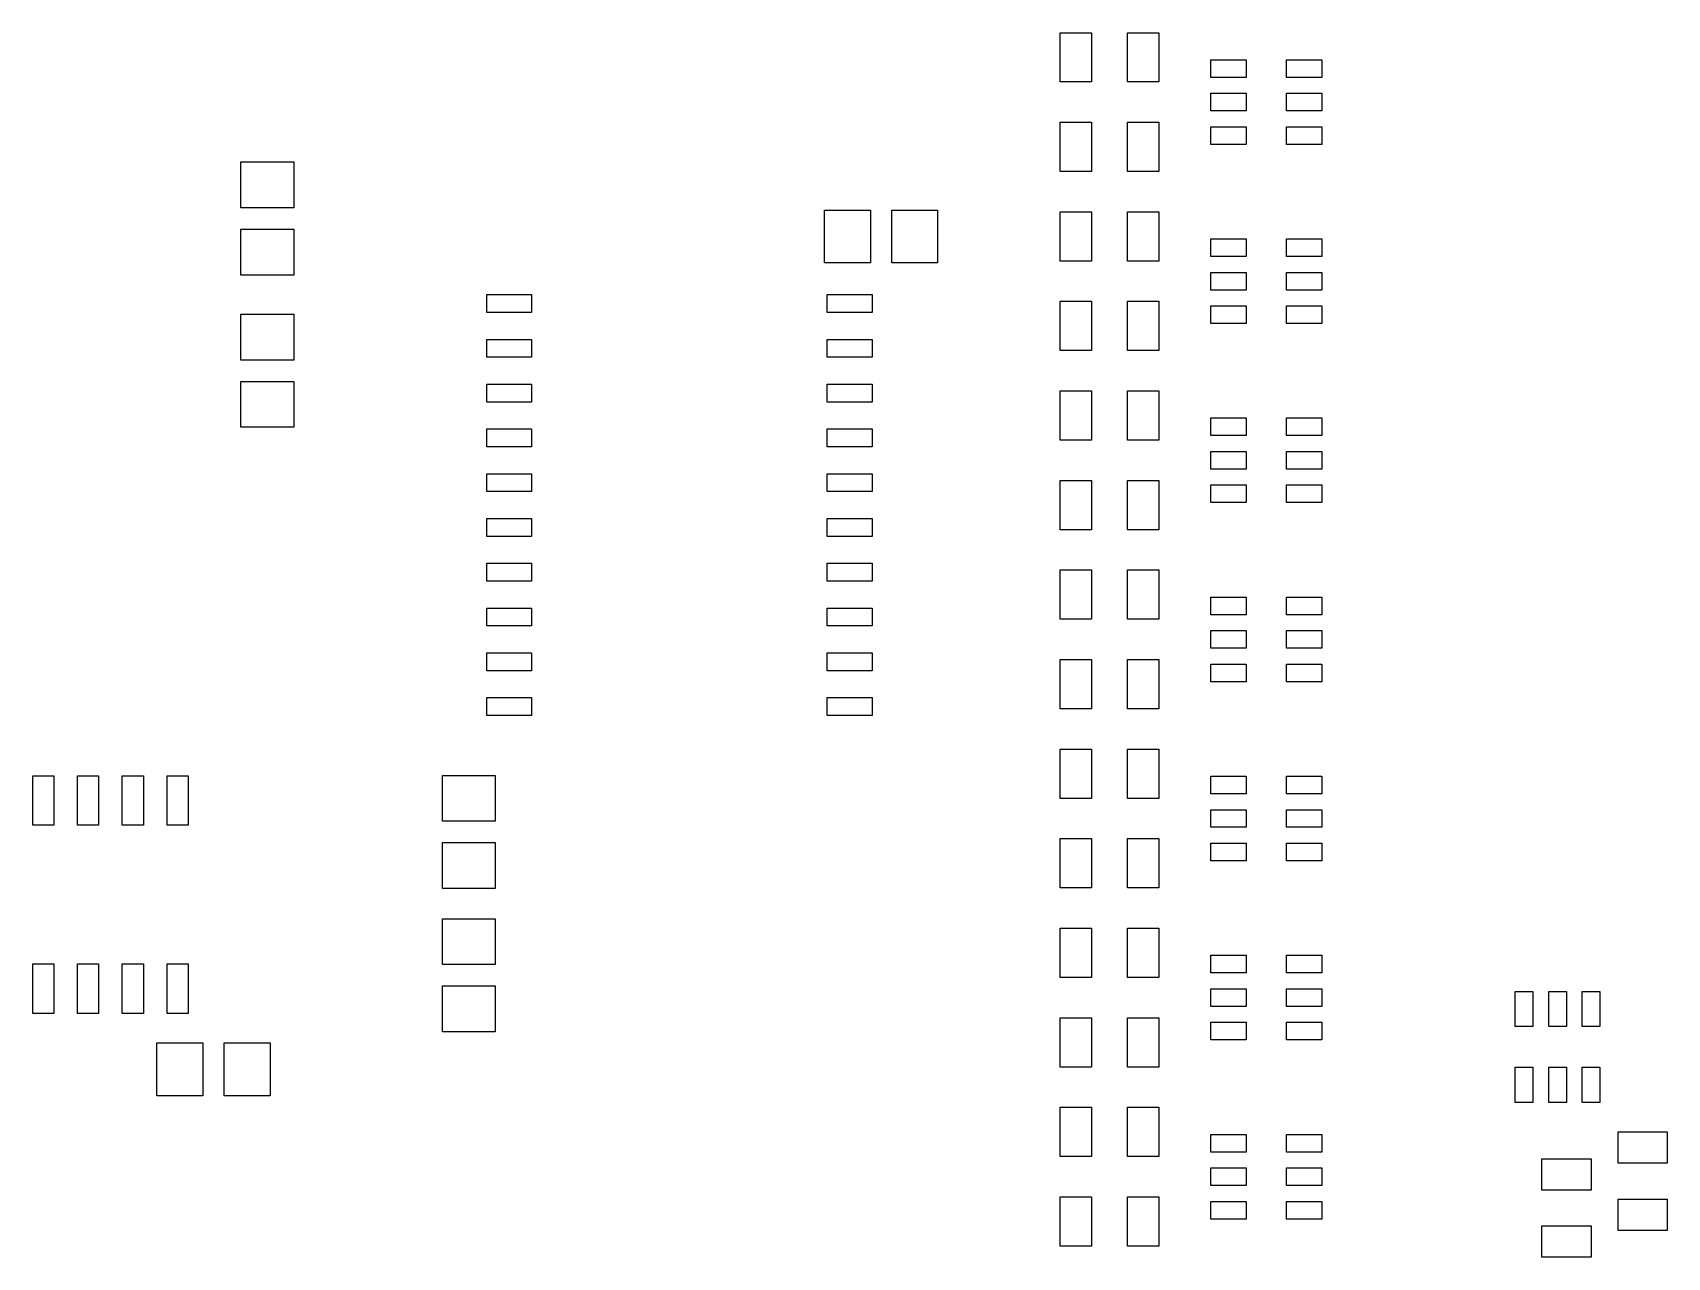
# Model space of a CAD drawing. Extents: x 102.4 to 148.8, y -148.2 to -113.5.
import ezdxf

# ---------------------------------------------------------------- set-up
doc = ezdxf.new("R2010")
doc.units = 0
doc.header["$MEASUREMENT"] = 0
doc.layers.add('BLACK', color=7, linetype='CONTINUOUS')

msp = doc.modelspace()

# ---------------------------------------------------------------- linework, layer by layer
at = {"layer": 'Black'}
for p, q in [((131.572, -114.871), (131.572, -113.474)), ((131.572, -113.474), (132.461, -113.474)), ((132.461, -113.474), (132.461, -114.871)), ((133.477, -114.871), (133.477, -113.474)), ((133.477, -113.474), (134.366, -113.474)), ((134.366, -113.474), (134.366, -114.871)), ((135.839, -114.743), (135.839, -114.243)), ((135.839, -114.243), (136.839, -114.243)), ((136.839, -114.243), (136.839, -114.743)), ((137.989, -114.743), (137.989, -114.243)), ((137.989, -114.243), (138.989, -114.243)), ((138.989, -114.243), (138.989, -114.743)), ((132.461, -114.871), (131.572, -114.871)), ((134.366, -114.871), (133.477, -114.871)), ((136.839, -114.743), (135.839, -114.743)), ((138.989, -114.743), (137.989, -114.743)), ((135.839, -115.693), (135.839, -115.193)), ((135.839, -115.193), (136.839, -115.193)), ((136.839, -115.193), (136.839, -115.693)), ((137.989, -115.693), (137.989, -115.193)), ((137.989, -115.193), (138.989, -115.193)), ((138.989, -115.193), (138.989, -115.693)), ((136.839, -115.693), (135.839, -115.693)), ((138.989, -115.693), (137.989, -115.693)), ((131.572, -117.411), (131.572, -116.014)), ((131.572, -116.014), (132.461, -116.014)), ((132.461, -116.014), (132.461, -117.411)), ((133.477, -117.411), (133.477, -116.014)), ((133.477, -116.014), (134.366, -116.014)), ((134.366, -116.014), (134.366, -117.411)), ((135.839, -116.643), (135.839, -116.143)), ((135.839, -116.143), (136.839, -116.143)), ((136.839, -116.143), (136.839, -116.643)), ((137.989, -116.643), (137.989, -116.143)), ((137.989, -116.143), (138.989, -116.143)), ((138.989, -116.143), (138.989, -116.643)), ((136.839, -116.643), (135.839, -116.643)), ((138.989, -116.643), (137.989, -116.643)), ((108.344, -118.443), (108.344, -117.142)), ((108.344, -117.142), (109.842, -117.142)), ((109.842, -117.142), (109.842, -118.443)), ((132.461, -117.411), (131.572, -117.411)), ((134.366, -117.411), (133.477, -117.411)), ((109.842, -118.443), (108.344, -118.443)), ((124.889, -120.002), (124.889, -118.504)), ((124.889, -118.504), (126.19, -118.504)), ((126.19, -118.504), (126.19, -120.002)), ((126.794, -120.002), (126.794, -118.504)), ((126.794, -118.504), (128.095, -118.504)), ((128.095, -118.504), (128.095, -120.002)), ((131.572, -119.951), (131.572, -118.554)), ((131.572, -118.554), (132.461, -118.554)), ((132.461, -118.554), (132.461, -119.951)), ((133.477, -119.951), (133.477, -118.554)), ((133.477, -118.554), (134.366, -118.554)), ((134.366, -118.554), (134.366, -119.951)), ((108.344, -120.348), (108.344, -119.047)), ((108.344, -119.047), (109.842, -119.047)), ((109.842, -119.047), (109.842, -120.348)), ((135.839, -119.823), (135.839, -119.323)), ((135.839, -119.323), (136.839, -119.323)), ((136.839, -119.323), (136.839, -119.823)), ((137.989, -119.823), (137.989, -119.323)), ((137.989, -119.323), (138.989, -119.323)), ((138.989, -119.323), (138.989, -119.823)), ((126.19, -120.002), (124.889, -120.002)), ((128.095, -120.002), (126.794, -120.002)), ((132.461, -119.951), (131.572, -119.951)), ((134.366, -119.951), (133.477, -119.951)), ((136.839, -119.823), (135.839, -119.823)), ((138.989, -119.823), (137.989, -119.823)), ((109.842, -120.348), (108.344, -120.348)), ((135.839, -120.773), (135.839, -120.273)), ((135.839, -120.273), (136.839, -120.273)), ((136.839, -120.273), (136.839, -120.773)), ((137.989, -120.773), (137.989, -120.273)), ((137.989, -120.273), (138.989, -120.273)), ((138.989, -120.273), (138.989, -120.773)), ((115.316, -121.412), (115.316, -120.904)), ((115.316, -120.904), (116.586, -120.904)), ((116.586, -120.904), (116.586, -121.412)), ((124.968, -121.412), (124.968, -120.904)), ((124.968, -120.904), (126.238, -120.904)), ((126.238, -120.904), (126.238, -121.412)), ((136.839, -120.773), (135.839, -120.773)), ((138.989, -120.773), (137.989, -120.773)), ((131.572, -122.491), (131.572, -121.094)), ((131.572, -121.094), (132.461, -121.094)), ((132.461, -121.094), (132.461, -122.491)), ((133.477, -122.491), (133.477, -121.094)), ((133.477, -121.094), (134.366, -121.094)), ((134.366, -121.094), (134.366, -122.491)), ((135.839, -121.723), (135.839, -121.223)), ((135.839, -121.223), (136.839, -121.223)), ((136.839, -121.223), (136.839, -121.723)), ((137.989, -121.723), (137.989, -121.223)), ((137.989, -121.223), (138.989, -121.223)), ((138.989, -121.223), (138.989, -121.723)), ((108.344, -122.761), (108.344, -121.46)), ((108.344, -121.46), (109.842, -121.46)), ((109.842, -121.46), (109.842, -122.761)), ((116.586, -121.412), (115.316, -121.412)), ((126.238, -121.412), (124.968, -121.412)), ((136.839, -121.723), (135.839, -121.723)), ((138.989, -121.723), (137.989, -121.723)), ((115.316, -122.682), (115.316, -122.174)), ((115.316, -122.174), (116.586, -122.174)), ((116.586, -122.174), (116.586, -122.682)), ((124.968, -122.682), (124.968, -122.174)), ((124.968, -122.174), (126.238, -122.174)), ((126.238, -122.174), (126.238, -122.682)), ((109.842, -122.761), (108.344, -122.761)), ((116.586, -122.682), (115.316, -122.682)), ((126.238, -122.682), (124.968, -122.682)), ((132.461, -122.491), (131.572, -122.491)), ((134.366, -122.491), (133.477, -122.491)), ((108.344, -124.666), (108.344, -123.365)), ((108.344, -123.365), (109.842, -123.365)), ((109.842, -123.365), (109.842, -124.666)), ((115.316, -123.952), (115.316, -123.444)), ((115.316, -123.444), (116.586, -123.444)), ((116.586, -123.444), (116.586, -123.952)), ((124.968, -123.952), (124.968, -123.444)), ((124.968, -123.444), (126.238, -123.444)), ((126.238, -123.444), (126.238, -123.952)), ((131.572, -125.031), (131.572, -123.634)), ((131.572, -123.634), (132.461, -123.634)), ((132.461, -123.634), (132.461, -125.031)), ((133.477, -125.031), (133.477, -123.634)), ((133.477, -123.634), (134.366, -123.634)), ((134.366, -123.634), (134.366, -125.031)), ((116.586, -123.952), (115.316, -123.952)), ((126.238, -123.952), (124.968, -123.952)), ((135.839, -124.903), (135.839, -124.403)), ((135.839, -124.403), (136.839, -124.403)), ((136.839, -124.403), (136.839, -124.903)), ((137.989, -124.903), (137.989, -124.403)), ((137.989, -124.403), (138.989, -124.403)), ((138.989, -124.403), (138.989, -124.903)), ((109.842, -124.666), (108.344, -124.666)), ((115.316, -125.222), (115.316, -124.714)), ((115.316, -124.714), (116.586, -124.714)), ((116.586, -124.714), (116.586, -125.222)), ((124.968, -125.222), (124.968, -124.714)), ((124.968, -124.714), (126.238, -124.714)), ((126.238, -124.714), (126.238, -125.222)), ((132.461, -125.031), (131.572, -125.031)), ((134.366, -125.031), (133.477, -125.031)), ((136.839, -124.903), (135.839, -124.903)), ((138.989, -124.903), (137.989, -124.903)), ((116.586, -125.222), (115.316, -125.222)), ((126.238, -125.222), (124.968, -125.222)), ((135.839, -125.853), (135.839, -125.353)), ((135.839, -125.353), (136.839, -125.353)), ((136.839, -125.353), (136.839, -125.853)), ((137.989, -125.853), (137.989, -125.353)), ((137.989, -125.353), (138.989, -125.353)), ((138.989, -125.353), (138.989, -125.853)), ((115.316, -126.492), (115.316, -125.984)), ((115.316, -125.984), (116.586, -125.984)), ((116.586, -125.984), (116.586, -126.492)), ((124.968, -126.492), (124.968, -125.984)), ((124.968, -125.984), (126.238, -125.984)), ((126.238, -125.984), (126.238, -126.492)), ((136.839, -125.853), (135.839, -125.853)), ((138.989, -125.853), (137.989, -125.853)), ((116.586, -126.492), (115.316, -126.492)), ((126.238, -126.492), (124.968, -126.492)), ((131.572, -127.572), (131.572, -126.174)), ((131.572, -126.174), (132.461, -126.174)), ((132.461, -126.174), (132.461, -127.572)), ((133.477, -127.572), (133.477, -126.174)), ((133.477, -126.174), (134.366, -126.174)), ((134.366, -126.174), (134.366, -127.572)), ((135.839, -126.803), (135.839, -126.303)), ((135.839, -126.303), (136.839, -126.303)), ((136.839, -126.303), (136.839, -126.803)), ((137.989, -126.803), (137.989, -126.303)), ((137.989, -126.303), (138.989, -126.303)), ((138.989, -126.303), (138.989, -126.803)), ((136.839, -126.803), (135.839, -126.803)), ((138.989, -126.803), (137.989, -126.803)), ((115.316, -127.762), (115.316, -127.254)), ((115.316, -127.254), (116.586, -127.254)), ((116.586, -127.254), (116.586, -127.762)), ((124.968, -127.762), (124.968, -127.254)), ((124.968, -127.254), (126.238, -127.254)), ((126.238, -127.254), (126.238, -127.762)), ((116.586, -127.762), (115.316, -127.762)), ((126.238, -127.762), (124.968, -127.762)), ((132.461, -127.572), (131.572, -127.572)), ((134.366, -127.572), (133.477, -127.572)), ((115.316, -129.032), (115.316, -128.524)), ((115.316, -128.524), (116.586, -128.524)), ((116.586, -128.524), (116.586, -129.032)), ((124.968, -129.032), (124.968, -128.524)), ((124.968, -128.524), (126.238, -128.524)), ((126.238, -128.524), (126.238, -129.032)), ((131.572, -130.112), (131.572, -128.714)), ((131.572, -128.714), (132.461, -128.714)), ((132.461, -128.714), (132.461, -130.112)), ((133.477, -130.112), (133.477, -128.714)), ((133.477, -128.714), (134.366, -128.714)), ((134.366, -128.714), (134.366, -130.112)), ((116.586, -129.032), (115.316, -129.032)), ((126.238, -129.032), (124.968, -129.032)), ((135.839, -129.983), (135.839, -129.483)), ((135.839, -129.483), (136.839, -129.483)), ((136.839, -129.483), (136.839, -129.983)), ((137.989, -129.983), (137.989, -129.483)), ((137.989, -129.483), (138.989, -129.483)), ((138.989, -129.483), (138.989, -129.983)), ((115.316, -130.302), (115.316, -129.794)), ((115.316, -129.794), (116.586, -129.794)), ((116.586, -129.794), (116.586, -130.302)), ((124.968, -130.302), (124.968, -129.794)), ((124.968, -129.794), (126.238, -129.794)), ((126.238, -129.794), (126.238, -130.302)), ((132.461, -130.112), (131.572, -130.112)), ((134.366, -130.112), (133.477, -130.112)), ((136.839, -129.983), (135.839, -129.983)), ((138.989, -129.983), (137.989, -129.983)), ((116.586, -130.302), (115.316, -130.302)), ((126.238, -130.302), (124.968, -130.302)), ((135.839, -130.933), (135.839, -130.433)), ((135.839, -130.433), (136.839, -130.433)), ((136.839, -130.433), (136.839, -130.933)), ((137.989, -130.933), (137.989, -130.433)), ((137.989, -130.433), (138.989, -130.433)), ((138.989, -130.433), (138.989, -130.933)), ((115.316, -131.572), (115.316, -131.064)), ((115.316, -131.064), (116.586, -131.064)), ((116.586, -131.064), (116.586, -131.572)), ((124.968, -131.572), (124.968, -131.064)), ((124.968, -131.064), (126.238, -131.064)), ((126.238, -131.064), (126.238, -131.572)), ((136.839, -130.933), (135.839, -130.933)), ((138.989, -130.933), (137.989, -130.933)), ((116.586, -131.572), (115.316, -131.572)), ((126.238, -131.572), (124.968, -131.572)), ((131.572, -132.651), (131.572, -131.255)), ((131.572, -131.255), (132.461, -131.255)), ((132.461, -131.255), (132.461, -132.651)), ((133.477, -132.651), (133.477, -131.255)), ((133.477, -131.255), (134.366, -131.255)), ((134.366, -131.255), (134.366, -132.651)), ((135.839, -131.883), (135.839, -131.383)), ((135.839, -131.383), (136.839, -131.383)), ((136.839, -131.383), (136.839, -131.883)), ((137.989, -131.883), (137.989, -131.383)), ((137.989, -131.383), (138.989, -131.383)), ((138.989, -131.383), (138.989, -131.883)), ((136.839, -131.883), (135.839, -131.883)), ((138.989, -131.883), (137.989, -131.883)), ((115.316, -132.842), (115.316, -132.334)), ((115.316, -132.334), (116.586, -132.334)), ((116.586, -132.334), (116.586, -132.842)), ((124.968, -132.842), (124.968, -132.334)), ((124.968, -132.334), (126.238, -132.334)), ((126.238, -132.334), (126.238, -132.842)), ((116.586, -132.842), (115.316, -132.842)), ((126.238, -132.842), (124.968, -132.842)), ((132.461, -132.651), (131.572, -132.651)), ((134.366, -132.651), (133.477, -132.651)), ((131.572, -135.191), (131.572, -133.794)), ((131.572, -133.794), (132.461, -133.794)), ((132.461, -133.794), (132.461, -135.191)), ((133.477, -135.191), (133.477, -133.794)), ((133.477, -133.794), (134.366, -133.794)), ((134.366, -133.794), (134.366, -135.191)), ((102.443, -135.955), (102.443, -134.555)), ((102.443, -134.555), (103.043, -134.555)), ((103.043, -134.555), (103.043, -135.955)), ((103.713, -135.955), (103.713, -134.555)), ((103.713, -134.555), (104.313, -134.555)), ((104.313, -134.555), (104.313, -135.955)), ((104.983, -135.955), (104.983, -134.555)), ((104.983, -134.555), (105.583, -134.555)), ((105.583, -134.555), (105.583, -135.955)), ((106.253, -135.955), (106.253, -134.555)), ((106.253, -134.555), (106.853, -134.555)), ((106.853, -134.555), (106.853, -135.955)), ((114.059, -135.842), (114.059, -134.541)), ((114.059, -134.541), (115.557, -134.541)), ((115.557, -134.541), (115.557, -135.842)), ((135.839, -135.063), (135.839, -134.563)), ((135.839, -134.563), (136.839, -134.563)), ((136.839, -134.563), (136.839, -135.063)), ((137.989, -135.063), (137.989, -134.563)), ((137.989, -134.563), (138.989, -134.563)), ((138.989, -134.563), (138.989, -135.063)), ((132.461, -135.191), (131.572, -135.191)), ((134.366, -135.191), (133.477, -135.191)), ((136.839, -135.063), (135.839, -135.063)), ((138.989, -135.063), (137.989, -135.063)), ((135.839, -136.013), (135.839, -135.513)), ((135.839, -135.513), (136.839, -135.513)), ((136.839, -135.513), (136.839, -136.013)), ((137.989, -136.013), (137.989, -135.513)), ((137.989, -135.513), (138.989, -135.513)), ((138.989, -135.513), (138.989, -136.013)), ((103.043, -135.955), (102.443, -135.955)), ((104.313, -135.955), (103.713, -135.955)), ((105.583, -135.955), (104.983, -135.955)), ((106.853, -135.955), (106.253, -135.955)), ((115.557, -135.842), (114.059, -135.842)), ((136.839, -136.013), (135.839, -136.013)), ((138.989, -136.013), (137.989, -136.013)), ((114.059, -137.747), (114.059, -136.446)), ((114.059, -136.446), (115.557, -136.446)), ((115.557, -136.446), (115.557, -137.747)), ((131.572, -137.731), (131.572, -136.334)), ((131.572, -136.334), (132.461, -136.334)), ((132.461, -136.334), (132.461, -137.731)), ((133.477, -137.731), (133.477, -136.334)), ((133.477, -136.334), (134.366, -136.334)), ((134.366, -136.334), (134.366, -137.731)), ((135.839, -136.963), (135.839, -136.463)), ((135.839, -136.463), (136.839, -136.463)), ((136.839, -136.463), (136.839, -136.963)), ((137.989, -136.963), (137.989, -136.463)), ((137.989, -136.463), (138.989, -136.463)), ((138.989, -136.463), (138.989, -136.963)), ((136.839, -136.963), (135.839, -136.963)), ((138.989, -136.963), (137.989, -136.963)), ((115.557, -137.747), (114.059, -137.747)), ((132.461, -137.731), (131.572, -137.731)), ((134.366, -137.731), (133.477, -137.731)), ((114.059, -139.906), (114.059, -138.605)), ((114.059, -138.605), (115.557, -138.605)), ((115.557, -138.605), (115.557, -139.906)), ((131.572, -140.272), (131.572, -138.874)), ((131.572, -138.874), (132.461, -138.874)), ((132.461, -138.874), (132.461, -140.272)), ((133.477, -140.272), (133.477, -138.874)), ((133.477, -138.874), (134.366, -138.874)), ((134.366, -138.874), (134.366, -140.272)), ((102.443, -141.289), (102.443, -139.889)), ((102.443, -139.889), (103.043, -139.889)), ((103.043, -139.889), (103.043, -141.289)), ((103.713, -141.289), (103.713, -139.889)), ((103.713, -139.889), (104.313, -139.889)), ((104.313, -139.889), (104.313, -141.289)), ((104.983, -141.289), (104.983, -139.889)), ((104.983, -139.889), (105.583, -139.889)), ((105.583, -139.889), (105.583, -141.289)), ((106.253, -141.289), (106.253, -139.889)), ((106.253, -139.889), (106.853, -139.889)), ((106.853, -139.889), (106.853, -141.289)), ((115.557, -139.906), (114.059, -139.906)), ((135.839, -140.143), (135.839, -139.643)), ((135.839, -139.643), (136.839, -139.643)), ((136.839, -139.643), (136.839, -140.143)), ((137.989, -140.143), (137.989, -139.643)), ((137.989, -139.643), (138.989, -139.643)), ((138.989, -139.643), (138.989, -140.143)), ((132.461, -140.272), (131.572, -140.272)), ((134.366, -140.272), (133.477, -140.272)), ((136.839, -140.143), (135.839, -140.143)), ((138.989, -140.143), (137.989, -140.143)), ((114.059, -141.811), (114.059, -140.51)), ((114.059, -140.51), (115.557, -140.51)), ((115.557, -140.51), (115.557, -141.811)), ((135.839, -141.093), (135.839, -140.593)), ((135.839, -140.593), (136.839, -140.593)), ((136.839, -140.593), (136.839, -141.093)), ((137.989, -141.093), (137.989, -140.593)), ((137.989, -140.593), (138.989, -140.593)), ((138.989, -140.593), (138.989, -141.093)), ((144.469, -141.665), (144.469, -140.665)), ((144.469, -140.665), (144.969, -140.665)), ((144.969, -140.665), (144.969, -141.665)), ((145.419, -141.665), (145.419, -140.665)), ((145.419, -140.665), (145.919, -140.665)), ((145.919, -140.665), (145.919, -141.665)), ((146.369, -141.665), (146.369, -140.665)), ((146.369, -140.665), (146.869, -140.665)), ((146.869, -140.665), (146.869, -141.665)), ((103.043, -141.289), (102.443, -141.289)), ((104.313, -141.289), (103.713, -141.289)), ((105.583, -141.289), (104.983, -141.289)), ((106.853, -141.289), (106.253, -141.289)), ((136.839, -141.093), (135.839, -141.093)), ((138.989, -141.093), (137.989, -141.093)), ((131.572, -142.811), (131.572, -141.415)), ((131.572, -141.415), (132.461, -141.415)), ((132.461, -141.415), (132.461, -142.811)), ((133.477, -142.811), (133.477, -141.415)), ((133.477, -141.415), (134.366, -141.415)), ((134.366, -141.415), (134.366, -142.811)), ((135.839, -142.043), (135.839, -141.543)), ((135.839, -141.543), (136.839, -141.543)), ((136.839, -141.543), (136.839, -142.043)), ((137.989, -142.043), (137.989, -141.543)), ((137.989, -141.543), (138.989, -141.543)), ((138.989, -141.543), (138.989, -142.043)), ((144.969, -141.665), (144.469, -141.665)), ((145.919, -141.665), (145.419, -141.665)), ((146.869, -141.665), (146.369, -141.665)), ((105.966, -143.624), (105.966, -142.126)), ((105.966, -142.126), (107.267, -142.126)), ((107.267, -142.126), (107.267, -143.624)), ((107.871, -143.624), (107.871, -142.126)), ((107.871, -142.126), (109.172, -142.126)), ((109.172, -142.126), (109.172, -143.624)), ((115.557, -141.811), (114.059, -141.811)), ((136.839, -142.043), (135.839, -142.043)), ((138.989, -142.043), (137.989, -142.043)), ((132.461, -142.811), (131.572, -142.811)), ((134.366, -142.811), (133.477, -142.811)), ((144.469, -143.815), (144.469, -142.815)), ((144.469, -142.815), (144.969, -142.815)), ((144.969, -142.815), (144.969, -143.815)), ((145.419, -143.815), (145.419, -142.815)), ((145.419, -142.815), (145.919, -142.815)), ((145.919, -142.815), (145.919, -143.815)), ((146.369, -143.815), (146.369, -142.815)), ((146.369, -142.815), (146.869, -142.815)), ((146.869, -142.815), (146.869, -143.815)), ((107.267, -143.624), (105.966, -143.624)), ((109.172, -143.624), (107.871, -143.624)), ((131.572, -145.351), (131.572, -143.954)), ((131.572, -143.954), (132.461, -143.954)), ((132.461, -143.954), (132.461, -145.351)), ((133.477, -145.351), (133.477, -143.954)), ((133.477, -143.954), (134.366, -143.954)), ((134.366, -143.954), (134.366, -145.351)), ((144.969, -143.815), (144.469, -143.815)), ((145.919, -143.815), (145.419, -143.815)), ((146.869, -143.815), (146.369, -143.815)), ((135.839, -145.223), (135.839, -144.723)), ((135.839, -144.723), (136.839, -144.723)), ((136.839, -144.723), (136.839, -145.223)), ((137.989, -145.223), (137.989, -144.723)), ((137.989, -144.723), (138.989, -144.723)), ((138.989, -144.723), (138.989, -145.223)), ((147.383, -145.542), (147.383, -144.653)), ((147.383, -144.653), (148.78, -144.653)), ((148.78, -144.653), (148.78, -145.542)), ((132.461, -145.351), (131.572, -145.351)), ((134.366, -145.351), (133.477, -145.351)), ((136.839, -145.223), (135.839, -145.223)), ((138.989, -145.223), (137.989, -145.223)), ((145.225, -146.304), (145.225, -145.415)), ((145.225, -145.415), (146.621, -145.415)), ((146.621, -145.415), (146.621, -146.304)), ((135.839, -146.173), (135.839, -145.673)), ((135.839, -145.673), (136.839, -145.673)), ((136.839, -145.673), (136.839, -146.173)), ((137.989, -146.173), (137.989, -145.673)), ((137.989, -145.673), (138.989, -145.673)), ((138.989, -145.673), (138.989, -146.173)), ((148.78, -145.542), (147.383, -145.542)), ((136.839, -146.173), (135.839, -146.173)), ((138.989, -146.173), (137.989, -146.173)), ((146.621, -146.304), (145.225, -146.304)), ((131.572, -147.891), (131.572, -146.494)), ((131.572, -146.494), (132.461, -146.494)), ((132.461, -146.494), (132.461, -147.891)), ((133.477, -147.891), (133.477, -146.494)), ((133.477, -146.494), (134.366, -146.494)), ((134.366, -146.494), (134.366, -147.891)), ((135.839, -147.123), (135.839, -146.623)), ((135.839, -146.623), (136.839, -146.623)), ((136.839, -146.623), (136.839, -147.123)), ((137.989, -147.123), (137.989, -146.623)), ((137.989, -146.623), (138.989, -146.623)), ((138.989, -146.623), (138.989, -147.123)), ((147.383, -147.447), (147.383, -146.558)), ((147.383, -146.558), (148.78, -146.558)), ((148.78, -146.558), (148.78, -147.447)), ((136.839, -147.123), (135.839, -147.123)), ((138.989, -147.123), (137.989, -147.123)), ((145.225, -148.209), (145.225, -147.32)), ((145.225, -147.32), (146.621, -147.32)), ((146.621, -147.32), (146.621, -148.209)), ((148.78, -147.447), (147.383, -147.447)), ((132.461, -147.891), (131.572, -147.891)), ((134.366, -147.891), (133.477, -147.891)), ((146.621, -148.209), (145.225, -148.209))]:
    msp.add_line(p, q, dxfattribs=at)

doc.saveas('drawing.dxf')
